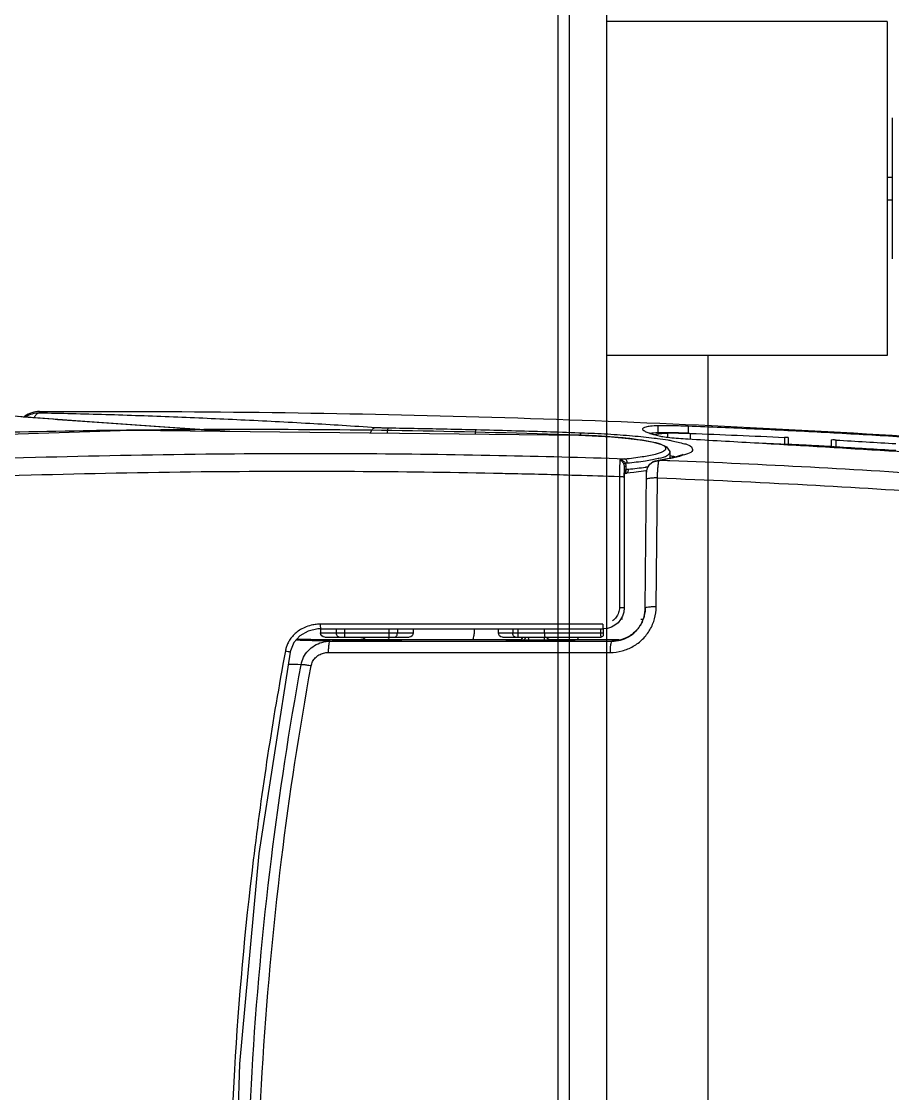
# Model space of a CAD drawing. Header units: millimetres. Extents: x 238075 to 303070, y -258150 to -205841.
# Drawn here: x 259008.1 to 259216.9, y -238559.6 to -238302.7 of the extents above; entities that cross this region are included whole.
import ezdxf

# ---------------------------------------------------------------- set-up
doc = ezdxf.new("R2010")
doc.units = ezdxf.units.MM
doc.header["$LTSCALE"] = 200
doc.layers.add('L4', color=4, linetype='Continuous')
doc.layers.add('아파트', color=253, linetype='Continuous')

msp = doc.modelspace()

# ---------------------------------------------------------------- linework, layer by layer
at = {"layer": 'L4'}
for p, q in [((259136.69, -238237.69), (259136.69, -238928.49)), ((259139.49, -238928.49), (259139.49, -238237.69)), ((259148.29, -238237.69, 0), (259148.29, -238928.49, 0)), ((259215.59, -238302.72), (259148.29, -238302.72, 0)), ((259215.59, -238302.72), (259215.59, -238382.72)), ((259216.89, -238359.62), (259216.89, -238325.82)), ((259215.59, -238340.02), (259216.89, -238340.02)), ((259215.59, -238345.42), (259216.89, -238345.42)), ((259215.59, -238382.72), (259148.29, -238382.72, 0)), ((259172.64, -238382.72), (259172.64, -238796.22)), ((259006.15, -238397.22), (259023.28, -238398.52)), ((259023.28, -238398.52), (259042.44, -238399.87)), ((258924.29, -238404.27), (259034.27, -238400.64)), ((259034.27, -238400.64), (259141.66, -238401.83)), ((259042.44, -238399.87), (259058.04, -238400.91)), ((259160.66, -238399.59), (259160.66, -238401.19)), ((259162.98, -238401.32), (259162.98, -238402.32)), ((259167.88, -238399.71), (259167.88, -238401.31)), ((259168.41, -238401.4), (259168.41, -238402.75)), ((259141.66, -238401.83), (259141.65, -238401.84)), ((259141.66, -238401.83), (259144.89, -238401.97)), ((259144.89, -238401.97), (259149.5, -238402.26)), ((259149.5, -238402.26), (259153.56, -238402.63)), ((259153.56, -238402.63), (259156.94, -238403.06)), ((259156.94, -238403.06), (259159.58, -238403.54)), ((259159.58, -238403.54), (259161.48, -238404.05)), ((259161.48, -238404.05), (259162.74, -238404.66)), ((259191, -238402.38), (259191, -238403.98)), ((259191.86, -238402.4), (259191.86, -238404)), ((259202.26, -238404.54), (259202.26, -238402.94)), ((259203.36, -238404.62), (259203.36, -238403.02)), ((259162.74, -238404.66), (259163.51, -238405.75)), ((259163.51, -238405.75), (259163.53, -238406.02)), ((259163.53, -238405.99), (259163.53, -238407.32)), ((259163.53, -238406.02), (259163.53, -238405.99)), ((259165.11, -238406.95), (259166.08, -238406.66)), ((259166.08, -238406.66), (259166.63, -238406.44)), ((259166.63, -238406.44), (259166.72, -238406.39)), ((259152.98, -238409.36), (259152.55, -238409.36)), ((259152.55, -238409.36), (259152.55, -238443.22)), ((259152.98, -238409.36), (259152.98, -238410.08)), ((259158.13, -238409.64), (259158.73, -238408.76)), ((259158.73, -238408.76), (259159.42, -238408.25)), ((259159.42, -238408.25), (259160.8, -238407.8)), ((259160.8, -238407.8), (259162.05, -238407.6)), ((259160.8, -238407.8), (259161.3, -238407.8)), ((259162.05, -238407.6), (259163.75, -238407.27)), ((259163.75, -238407.27), (259165.11, -238406.95)), ((259151.42, -238411.74), (259151.42, -238443.11)), ((259152.56, -238411.57), (259152.55, -238411.97)), ((259152.55, -238411.97), (259152.55, -238412.08)), ((259152.59, -238411.25), (259152.56, -238411.57)), ((259152.63, -238411.05), (259152.59, -238411.25)), ((259152.64, -238411.04), (259152.63, -238410.66)), ((259152.64, -238411.04), (259152.63, -238411.04)), ((259152.63, -238411.04), (259152.63, -238411.05)), ((259152.64, -238411.03), (259152.64, -238411.04)), ((259153, -238410.98), (259152.67, -238411.04)), ((259153.08, -238410.97), (259153, -238410.98)), ((259154.85, -238410.77), (259153.08, -238410.97)), ((259157.77, -238410.35), (259154.85, -238410.77)), ((259157.61, -238443.27), (259157.9, -238410.74)), ((259157.99, -238410.3), (259157.77, -238410.35)), ((259157.9, -238410.74), (259158.13, -238409.64)), ((259152.55, -238412.08), (259152.55, -238412.07)), ((259160.24, -238442.96), (259160.51, -238412.07)), ((259150.15, -238447.49), (259150.15, -238447.49)), ((259151.01, -238446.83), (259151.03, -238446.8)), ((259151.03, -238446.8), (259151.06, -238446.78)), ((259074.84, -238449.93), (259073.39, -238451.54)), ((259076.8, -238448.79), (259074.84, -238449.93)), ((259079.15, -238448.25), (259076.8, -238448.79)), ((259079.83, -238448.22), (259079.15, -238448.25)), ((259079.7, -238448.22), (259147.55, -238448.22)), ((259079.8, -238448.22), (259079.8, -238449.22)), ((259079.8, -238449.22), (259102, -238449.22)), ((259080.8, -238450.22), (259101, -238450.22)), ((259083.6, -238449.22), (259083.6, -238448.22)), ((259085.57, -238450.22), (259085.57, -238448.22)), ((259096.23, -238450.22), (259096.23, -238448.22)), ((259098.2, -238448.22), (259098.2, -238449.22)), ((259102, -238448.22), (259102, -238449.22)), ((259122.42, -238449.22), (259122.42, -238448.22)), ((259122.42, -238449.22), (259147.55, -238449.22)), ((259123.42, -238450.22), (259147.05, -238450.22)), ((259125.88, -238448.22), (259125.88, -238449.22)), ((259127.19, -238450.22), (259127.19, -238448.22)), ((259128.03, -238450.62), (259128.19, -238450.43)), ((259128.19, -238450.43), (259128.29, -238450.2)), ((259133.43, -238449.22), (259133.43, -238448.22)), ((259146.87, -238448.22), (259146.87, -238449.22)), ((259147.55, -238448.22), (259147.55, -238449.72)), ((259073.39, -238451.54), (259072.55, -238453.47)), ((259082.66, -238451), (259082.67, -238451)), ((259082.67, -238451), (259082.69, -238451)), ((259082.69, -238451), (259082.72, -238451)), ((259082.72, -238451), (259082.76, -238451)), ((259082.76, -238451), (259082.81, -238451.01)), ((259082.81, -238451.01), (259082.86, -238451.01)), ((259082.86, -238451.01), (259083, -238451.01)), ((259083, -238451.01), (259083.18, -238451.02)), ((259083.18, -238451.02), (259083.52, -238451.02)), ((259083.52, -238451.02), (259084.15, -238451.03)), ((259084.15, -238451.03), (259085.53, -238451.04)), ((259085.53, -238451.04), (259088.44, -238451.05)), ((259088.44, -238451.05), (259092.68, -238451.05)), ((259092.68, -238451.05), (259095.85, -238451.03)), ((259095.85, -238451.03), (259097.35, -238451.02)), ((259097.35, -238451.02), (259098.15, -238451.01)), ((259098.15, -238451.01), (259098.52, -238451)), ((259098.52, -238451), (259098.71, -238451)), ((259098.71, -238451), (259098.87, -238450.99)), ((259098.87, -238450.99), (259098.93, -238450.99)), ((259098.93, -238450.99), (259098.99, -238450.99)), ((259098.99, -238450.99), (259099.04, -238450.98)), ((259099.04, -238450.98), (259099.08, -238450.98)), ((259099.08, -238450.98), (259099.11, -238450.98)), ((259099.11, -238450.98), (259099.13, -238450.98)), ((259124.28, -238451.09), (259124.29, -238451.09)), ((259124.29, -238451.09), (259124.31, -238451.09)), ((259124.31, -238451.09), (259124.35, -238451.09)), ((259124.35, -238451.09), (259124.38, -238451.1)), ((259124.38, -238451.1), (259124.43, -238451.1)), ((259124.43, -238451.1), (259124.49, -238451.1)), ((259124.49, -238451.1), (259124.63, -238451.1)), ((259124.63, -238451.1), (259124.8, -238451.11)), ((259124.8, -238451.11), (259125.15, -238451.11)), ((259125.15, -238451.11), (259125.78, -238451.12)), ((259125.78, -238451.12), (259127.16, -238451.13)), ((259127.16, -238451.13), (259130.07, -238451.14)), ((259127.43, -238450.9), (259127.49, -238450.89)), ((259127.43, -238450.9), (259127.43, -238450.9)), ((259127.49, -238450.89), (259127.66, -238450.85)), ((259127.66, -238450.85), (259127.85, -238450.76)), ((259127.85, -238450.76), (259128.03, -238450.62)), ((259130.07, -238451.14), (259134.3, -238451.14)), ((259134.3, -238451.14), (259137.48, -238451.13)), ((259134.99, -238450.96), (259134.89, -238450.95)), ((259137.48, -238451.13), (259138.98, -238451.11)), ((259138.98, -238451.11), (259139.78, -238451.1)), ((259139.78, -238451.1), (259140.14, -238451.09)), ((259140.14, -238451.09), (259140.34, -238451.09)), ((259140.34, -238451.09), (259140.49, -238451.08)), ((259140.49, -238451.08), (259140.56, -238451.08)), ((259140.56, -238451.08), (259140.62, -238451.08)), ((259140.62, -238451.08), (259140.66, -238451.08)), ((259140.66, -238451.08), (259140.7, -238451.08)), ((259140.7, -238451.08), (259140.73, -238451.07)), ((259140.73, -238451.07), (259140.76, -238451.07)), ((259149.62, -238451.14), (259149.63, -238451.2)), ((259149.7, -238451.14), (259149.62, -238451.14)), ((259072.48, -238453.83), (259065.01, -238502.03)), ((259072.55, -238453.47), (259072.48, -238453.83)), ((259065.01, -238502.03), (259060.35, -238552.47)), ((259060.35, -238552.47), (259058.87, -238601.22))]:
    msp.add_line(p, q, dxfattribs=at)
for points in [[(259010.58, -238396.46), (259009.98, -238396.66), (259009.41, -238396.95), (259008.91, -238397.32)], [(259012.42, -238396.16), (259011.8, -238396.17), (259011.17, -238396.27), (259010.58, -238396.46)], [(259010.75, -238396.69), (259011.29, -238396.54), (259011.85, -238396.47), (259012.41, -238396.47)], [(259011.81, -238396.73), (259011.98, -238396.59), (259012.19, -238396.48), (259012.41, -238396.47)], [(259012.41, -238396.37), (259012.41, -238396.3), (259012.42, -238396.23), (259012.42, -238396.16)], [(259012.41, -238396.47), (259012.41, -238396.44), (259012.41, -238396.41), (259012.41, -238396.37)], [(259012.41, -238396.47), (259015, -238396.52), (259017.6, -238396.57), (259020.19, -238396.64)], [(259012.42, -238396.16), (259045.47, -238396.01), (259078.52, -238396.37), (259111.55, -238397.26)], [(259007.3, -238397.32), (259013.61, -238397.82), (259019.93, -238398.29), (259026.25, -238398.75)], [(259008.91, -238397.32), (259008.87, -238397.35), (259008.83, -238397.38), (259008.8, -238397.4)], [(259009.13, -238397.43), (259009.16, -238397.41), (259009.2, -238397.38), (259009.24, -238397.36)], [(259009.16, -238397.43), (259009.19, -238397.4), (259009.21, -238397.38), (259009.24, -238397.36)], [(259009.24, -238397.36), (259009.71, -238397.07), (259010.22, -238396.84), (259010.75, -238396.69)], [(259011.2, -238397.59), (259011.23, -238397.52), (259011.26, -238397.45), (259011.3, -238397.39)], [(259011.3, -238397.39), (259011.43, -238397.14), (259011.59, -238396.91), (259011.81, -238396.73)], [(259020.19, -238396.64), (259022.9, -238396.7), (259025.61, -238396.78), (259028.32, -238396.86)], [(259026.25, -238398.75), (259032.32, -238399.19), (259038.39, -238399.61), (259044.47, -238400.02)], [(259028.32, -238396.86), (259031.04, -238396.94), (259033.76, -238397.03), (259036.48, -238397.13)], [(259036.48, -238397.13), (259039.16, -238397.22), (259041.85, -238397.32), (259044.54, -238397.43)], [(259044.54, -238397.43), (259047.22, -238397.53), (259049.91, -238397.64), (259052.59, -238397.76)], [(259052.59, -238397.76), (259055.29, -238397.88), (259057.99, -238398), (259060.7, -238398.13)], [(259060.7, -238398.13), (259063.44, -238398.26), (259066.19, -238398.4), (259068.94, -238398.54)], [(259068.94, -238398.54), (259071.69, -238398.68), (259074.44, -238398.83), (259077.19, -238398.99)], [(259077.19, -238398.99), (259079.79, -238399.14), (259082.38, -238399.29), (259084.98, -238399.45)], [(259111.55, -238397.26), (259144.59, -238398.15), (259177.62, -238399.56), (259210.62, -238401.48)], [(259025.07, -238400.77), (259013.47, -238400.95), (259001.87, -238401.21), (258990.27, -238401.54)], [(259029.19, -238400.72), (259027.81, -238400.73), (259026.44, -238400.75), (259025.07, -238400.77)], [(259062.04, -238400.49), (259051.09, -238400.49), (259040.14, -238400.57), (259029.19, -238400.72)], [(259044.47, -238400.02), (259048.93, -238400.32), (259053.4, -238400.62), (259057.87, -238400.91)], [(259141.65, -238401.84), (259115.13, -238400.93), (259088.58, -238400.49), (259062.04, -238400.49)], [(259084.98, -238399.45), (259087.66, -238399.62), (259090.33, -238399.79), (259093.01, -238399.97)], [(259091.75, -238401.27), (259091.79, -238401.15), (259091.85, -238401.04), (259091.91, -238400.92)], [(259091.91, -238400.92), (259092.04, -238400.68), (259092.2, -238400.44), (259092.42, -238400.26)], [(259092.42, -238400.26), (259092.59, -238400.12), (259092.79, -238400), (259093.01, -238399.97)], [(259093.01, -238399.97), (259093.32, -238399.99), (259093.64, -238400.01), (259093.96, -238400.02)], [(259093.96, -238400.02), (259094.3, -238400.04), (259094.64, -238400.05), (259094.98, -238400.06)], [(259094.98, -238400.06), (259095.34, -238400.07), (259095.69, -238400.08), (259096.05, -238400.09)], [(259095.81, -238401.32), (259095.82, -238401.23), (259095.83, -238401.14), (259095.84, -238401.05)], [(259095.84, -238401.05), (259095.86, -238400.83), (259095.9, -238400.62), (259095.94, -238400.39)], [(259095.94, -238400.39), (259095.95, -238400.28), (259095.97, -238400.16), (259096.05, -238400.09)], [(259096.05, -238400.09), (259098.4, -238400.12), (259100.75, -238400.16), (259103.1, -238400.21)], [(259103.1, -238400.21), (259105.44, -238400.25), (259107.79, -238400.3), (259110.13, -238400.35)], [(259110.13, -238400.35), (259112.46, -238400.4), (259114.79, -238400.45), (259117.13, -238400.51)], [(259116.88, -238401.56), (259116.89, -238401.52), (259116.89, -238401.49), (259116.9, -238401.46)], [(259116.9, -238401.46), (259116.93, -238401.24), (259116.97, -238401.04), (259117, -238400.8)], [(259117, -238400.8), (259117.02, -238400.69), (259117.04, -238400.57), (259117.13, -238400.51)], [(259117.13, -238400.51), (259119.93, -238400.58), (259122.73, -238400.65), (259125.53, -238400.73)], [(259125.53, -238400.73), (259128.33, -238400.81), (259131.12, -238400.89), (259133.91, -238400.98)], [(259133.91, -238400.98), (259136.5, -238401.06), (259139.09, -238401.15), (259141.68, -238401.24)], [(259141.68, -238401.24), (259141.88, -238401.24), (259142.08, -238401.25), (259142.27, -238401.26)], [(259142.1, -238401.85), (259142.11, -238401.75), (259142.13, -238401.65), (259142.15, -238401.55)], [(259142.15, -238401.55), (259142.17, -238401.45), (259142.19, -238401.32), (259142.27, -238401.26)], [(259142.27, -238401.26), (259144.4, -238401.33), (259146.52, -238401.43), (259148.64, -238401.55)], [(259148.64, -238401.55), (259150.62, -238401.67), (259152.6, -238401.8), (259154.58, -238401.98)], [(259157.12, -238400.12), (259157.05, -238400.18), (259156.99, -238400.26), (259156.97, -238400.35)], [(259156.97, -238400.35), (259156.97, -238400.36), (259156.97, -238400.38), (259156.97, -238400.39)], [(259156.97, -238400.39), (259156.97, -238400.53), (259157.11, -238400.63), (259157.24, -238400.71)], [(259157.71, -238399.9), (259157.5, -238399.94), (259157.29, -238399.98), (259157.12, -238400.12)], [(259157.24, -238400.71), (259157.49, -238400.87), (259157.71, -238400.98), (259157.95, -238401.09)], [(259158.83, -238399.72), (259158.46, -238399.76), (259158.09, -238399.82), (259157.71, -238399.9)], [(259157.95, -238401.09), (259158.32, -238401.24), (259158.72, -238401.38), (259159.1, -238401.5)], [(259158.68, -238401.34), (259159.32, -238401.27), (259159.96, -238401.22), (259160.6, -238401.19)], [(259160.66, -238399.59), (259160.05, -238399.61), (259159.43, -238399.64), (259158.83, -238399.72)], [(259159.1, -238401.5), (259159.41, -238401.6), (259159.73, -238401.69), (259160.04, -238401.77)], [(259159.84, -238401.71), (259160.07, -238401.63), (259160.3, -238401.58), (259160.54, -238401.54)], [(259160.54, -238401.54), (259160.56, -238401.53), (259160.58, -238401.53), (259160.61, -238401.53)], [(259160.6, -238401.19), (259160.62, -238401.19), (259160.64, -238401.19), (259160.66, -238401.19)], [(259160.61, -238401.53), (259160.93, -238401.47), (259161.26, -238401.44), (259161.59, -238401.41)], [(259161.83, -238399.57), (259161.44, -238399.57), (259161.05, -238399.57), (259160.66, -238399.59)], [(259160.66, -238401.19), (259161.05, -238401.17), (259161.44, -238401.17), (259161.83, -238401.17)], [(259161.59, -238401.41), (259162.05, -238401.36), (259162.51, -238401.34), (259162.98, -238401.32)], [(259163.49, -238399.58), (259162.94, -238399.57), (259162.39, -238399.57), (259161.83, -238399.57)], [(259161.83, -238401.17), (259162.39, -238401.17), (259162.94, -238401.17), (259163.5, -238401.18)], [(259162.98, -238401.32), (259163.13, -238401.31), (259163.28, -238401.31), (259163.44, -238401.3)], [(259163.44, -238401.3), (259163.63, -238401.3), (259163.83, -238401.3), (259164.03, -238401.3)], [(259165.54, -238399.63), (259164.86, -238399.61), (259164.18, -238399.59), (259163.49, -238399.58)], [(259163.5, -238401.18), (259164.18, -238401.19), (259164.87, -238401.21), (259165.56, -238401.23)], [(259164.03, -238401.3), (259164.26, -238401.3), (259164.5, -238401.3), (259164.73, -238401.3)], [(259164.73, -238401.3), (259165, -238401.31), (259165.27, -238401.31), (259165.54, -238401.32)], [(259167.88, -238399.71), (259167.1, -238399.68), (259166.32, -238399.65), (259165.54, -238399.63)], [(259165.54, -238401.32), (259165.84, -238401.32), (259166.14, -238401.33), (259166.44, -238401.34)], [(259165.56, -238401.23), (259166.33, -238401.25), (259167.11, -238401.28), (259167.88, -238401.31)], [(259166.44, -238401.34), (259166.76, -238401.35), (259167.08, -238401.36), (259167.4, -238401.37)], [(259167.4, -238401.37), (259167.74, -238401.38), (259168.08, -238401.39), (259168.41, -238401.4)], [(259183.78, -238400.38), (259178.48, -238400.13), (259173.18, -238399.91), (259167.88, -238399.71)], [(259168.41, -238401.4), (259172.17, -238401.54), (259175.92, -238401.69), (259179.67, -238401.86)], [(259199.8, -238401.17), (259194.46, -238400.89), (259189.12, -238400.62), (259183.78, -238400.38)], [(259215.91, -238402.08), (259210.54, -238401.76), (259205.17, -238401.46), (259199.8, -238401.17)], [(259210.62, -238401.48), (259243.6, -238403.41), (259276.56, -238405.86), (259309.47, -238408.83)], [(259146.51, -238402.06), (259144.89, -238401.97), (259143.27, -238401.89), (259141.65, -238401.84)], [(259147.14, -238402.1), (259146.93, -238402.09), (259146.72, -238402.07), (259146.51, -238402.06)], [(259147.73, -238402.14), (259147.53, -238402.13), (259147.33, -238402.11), (259147.14, -238402.1)], [(259151.61, -238402.44), (259150.32, -238402.33), (259149.03, -238402.22), (259147.73, -238402.14)], [(259152.17, -238402.49), (259151.98, -238402.48), (259151.8, -238402.46), (259151.61, -238402.44)], [(259152.43, -238402.52), (259152.34, -238402.51), (259152.25, -238402.5), (259152.17, -238402.49)], [(259156.43, -238403), (259155.11, -238402.8), (259153.77, -238402.64), (259152.43, -238402.52)], [(259154.58, -238401.98), (259156.31, -238402.13), (259158.04, -238402.32), (259159.77, -238402.52)], [(259159.7, -238403.59), (259158.61, -238403.35), (259157.53, -238403.16), (259156.43, -238403)], [(259161.78, -238404.25), (259161.13, -238403.92), (259160.42, -238403.74), (259159.7, -238403.59)], [(259159.77, -238402.52), (259159.79, -238402.52), (259159.81, -238402.53), (259159.83, -238402.53)], [(259159.83, -238402.53), (259160.07, -238402.56), (259160.31, -238402.59), (259160.55, -238402.62)], [(259160.04, -238401.77), (259160.24, -238401.83), (259160.45, -238401.88), (259160.66, -238401.93)], [(259160.55, -238402.62), (259161.39, -238402.72), (259162.23, -238402.83), (259163.06, -238402.98)], [(259160.66, -238401.93), (259161.04, -238402.03), (259161.44, -238402.1), (259161.83, -238402.17)], [(259162.56, -238404.95), (259162.55, -238404.6), (259162.09, -238404.41), (259161.78, -238404.25)], [(259161.83, -238402.17), (259162.38, -238402.25), (259162.93, -238402.33), (259163.48, -238402.39)], [(259163.06, -238402.98), (259163.37, -238403.04), (259163.67, -238403.1), (259163.98, -238403.16)], [(259163.48, -238402.39), (259164.17, -238402.47), (259164.85, -238402.53), (259165.54, -238402.59)], [(259163.98, -238403.16), (259164.98, -238403.38), (259165.98, -238403.66), (259166.99, -238403.88)], [(259165.54, -238402.59), (259166.32, -238402.65), (259167.1, -238402.7), (259167.88, -238402.75)], [(259166.99, -238403.88), (259167.1, -238403.9), (259167.2, -238403.93), (259167.31, -238403.95)], [(259167.31, -238403.95), (259167.8, -238404.07), (259168.35, -238404.25), (259168.66, -238404.66)], [(259167.88, -238402.75), (259173.18, -238403.04), (259178.48, -238403.34), (259183.78, -238403.65)], [(259179.67, -238401.86), (259183.45, -238402.02), (259187.22, -238402.19), (259191, -238402.38)], [(259183.78, -238403.65), (259189.13, -238403.95), (259194.48, -238404.27), (259199.83, -238404.59)], [(259183.91, -238403.65), (259186.28, -238403.75), (259188.64, -238403.87), (259191, -238403.98)], [(259191.44, -238402.4), (259191.31, -238402.41), (259191.15, -238402.39), (259191, -238402.38)], [(259191, -238403.98), (259191.15, -238403.99), (259191.31, -238404.01), (259191.44, -238404)], [(259191.75, -238402.41), (259191.61, -238402.37), (259191.53, -238402.39), (259191.44, -238402.4)], [(259191.44, -238404), (259191.53, -238403.99), (259191.61, -238403.97), (259191.75, -238404.01)], [(259191.86, -238402.4), (259191.86, -238402.44), (259191.8, -238402.42), (259191.75, -238402.41)], [(259191.75, -238404.01), (259191.8, -238404.02), (259191.86, -238404.04), (259191.86, -238404)], [(259191.86, -238403.97), (259193.02, -238404.03), (259194.17, -238404.08), (259195.32, -238404.14)], [(259195.32, -238404.14), (259196.48, -238404.2), (259197.63, -238404.26), (259198.79, -238404.32)], [(259198.79, -238404.32), (259199.95, -238404.38), (259201.11, -238404.45), (259202.26, -238404.51)], [(259202.59, -238402.97), (259202.45, -238402.99), (259202.26, -238403.05), (259202.26, -238402.94)], [(259202.95, -238402.99), (259202.84, -238402.98), (259202.74, -238402.95), (259202.59, -238402.97)], [(259203.36, -238403.02), (259203.22, -238403.01), (259203.08, -238403.01), (259202.95, -238402.99)], [(259203.36, -238403.02), (259208.14, -238403.28), (259212.92, -238403.56), (259217.7, -238403.85)], [(259232.07, -238403.11), (259226.68, -238402.75), (259221.3, -238402.41), (259215.91, -238402.08)], [(259011.43, -238407.13), (259025.05, -238406.76), (259038.66, -238406.49), (259052.28, -238406.34)], [(259052.28, -238406.34), (259064.57, -238406.21), (259076.85, -238406.18), (259089.14, -238406.24)], [(259089.14, -238406.24), (259100.25, -238406.3), (259111.37, -238406.44), (259122.48, -238406.67)], [(259122.48, -238406.67), (259132.56, -238406.87), (259142.65, -238407.15), (259152.73, -238407.49)], [(259156.89, -238406.98), (259157.94, -238406.8), (259158.97, -238406.59), (259160.03, -238406.35)], [(259160.03, -238406.35), (259160.71, -238406.21), (259161.4, -238406.05), (259161.96, -238405.67)], [(259160.9, -238407.35), (259161.6, -238407.21), (259162.32, -238407.05), (259162.91, -238406.66)], [(259161.96, -238405.67), (259162.22, -238405.49), (259162.57, -238405.26), (259162.56, -238404.95)], [(259162.91, -238406.66), (259163.16, -238406.5), (259163.46, -238406.3), (259163.52, -238406.01)], [(259163.54, -238406.68), (259163.72, -238406.73), (259163.91, -238406.79), (259164.1, -238406.84)], [(259164.1, -238406.84), (259164.27, -238406.88), (259164.44, -238406.92), (259164.61, -238406.98)], [(259167.74, -238406.29), (259166.76, -238406.63), (259166.03, -238406.87), (259165.15, -238407.08)], [(259168.92, -238405.47), (259168.85, -238405.9), (259168.26, -238406.11), (259167.74, -238406.29)], [(259168.66, -238404.66), (259168.84, -238404.88), (259168.97, -238405.21), (259168.92, -238405.47)], [(259199.83, -238404.59), (259205.2, -238404.91), (259210.58, -238405.23), (259215.96, -238405.56)], [(259202.26, -238404.55), (259202.28, -238404.66), (259202.46, -238404.59), (259202.59, -238404.57)], [(259202.59, -238404.57), (259202.74, -238404.55), (259202.84, -238404.58), (259202.95, -238404.6)], [(259202.95, -238404.6), (259203.08, -238404.62), (259203.22, -238404.61), (259203.36, -238404.62)], [(259203.36, -238404.62), (259208.14, -238404.88), (259212.92, -238405.16), (259217.7, -238405.45)], [(259215.96, -238405.56), (259221.35, -238405.9), (259226.74, -238406.24), (259232.12, -238406.58)], [(258965.49, -238408.84), (258980.8, -238408.13), (258996.11, -238407.56), (259011.43, -238407.13)], [(259151.48, -238408.72), (259151.46, -238409.18), (259151.45, -238409.63), (259151.44, -238410.09)], [(259151.53, -238407.78), (259151.5, -238408.09), (259151.49, -238408.41), (259151.48, -238408.72)], [(259151.53, -238407.78), (259151.72, -238407.71), (259151.93, -238407.65), (259152.13, -238407.6)], [(259151.53, -238407.78), (259151.6, -238407.79), (259151.66, -238407.8), (259151.73, -238407.81)], [(259151.53, -238407.78), (259151.58, -238407.8), (259151.63, -238407.82), (259151.68, -238407.85)], [(259151.68, -238407.85), (259151.73, -238407.87), (259151.78, -238407.9), (259151.82, -238407.93)], [(259151.73, -238407.81), (259151.79, -238407.82), (259151.86, -238407.84), (259151.92, -238407.86)], [(259151.82, -238407.93), (259151.87, -238407.97), (259151.92, -238408), (259151.97, -238408.04)], [(259151.92, -238407.86), (259151.99, -238407.88), (259152.06, -238407.9), (259152.12, -238407.93)], [(259151.97, -238408.04), (259152.02, -238408.09), (259152.07, -238408.13), (259152.11, -238408.18)], [(259152.11, -238408.18), (259152.16, -238408.24), (259152.21, -238408.3), (259152.25, -238408.36)], [(259152.12, -238407.93), (259152.19, -238407.96), (259152.25, -238407.99), (259152.31, -238408.03)], [(259152.13, -238407.6), (259152.33, -238407.55), (259152.53, -238407.52), (259152.73, -238407.49)], [(259152.25, -238408.36), (259152.29, -238408.42), (259152.34, -238408.5), (259152.38, -238408.57)], [(259152.31, -238408.03), (259152.38, -238408.07), (259152.45, -238408.11), (259152.51, -238408.16)], [(259152.38, -238408.57), (259152.42, -238408.65), (259152.45, -238408.74), (259152.48, -238408.83)], [(259152.67, -238408.64), (259152.59, -238408.69), (259152.51, -238408.75), (259152.48, -238408.83)], [(259152.48, -238408.83), (259152.5, -238408.91), (259152.52, -238408.99), (259152.53, -238409.07)], [(259152.51, -238408.16), (259152.57, -238408.21), (259152.63, -238408.27), (259152.69, -238408.33)], [(259152.53, -238409.07), (259152.54, -238409.17), (259152.55, -238409.27), (259152.55, -238409.36)], [(259152.85, -238408.54), (259152.79, -238408.57), (259152.73, -238408.61), (259152.67, -238408.64)], [(259152.69, -238408.33), (259152.75, -238408.39), (259152.8, -238408.46), (259152.85, -238408.54)], [(259152.73, -238407.49), (259154.12, -238407.36), (259155.51, -238407.2), (259156.89, -238406.98)], [(259152.99, -238407.66), (259152.92, -238407.58), (259152.83, -238407.52), (259152.73, -238407.49)], [(259152.85, -238408.54), (259152.92, -238408.52), (259153, -238408.51), (259153.07, -238408.5)], [(259152.85, -238408.54), (259152.9, -238408.66), (259152.93, -238408.8), (259152.95, -238408.93)], [(259152.95, -238408.93), (259152.97, -238409.08), (259152.98, -238409.22), (259152.98, -238409.36)], [(259153.2, -238408.02), (259153.15, -238407.89), (259153.09, -238407.77), (259152.99, -238407.66)], [(259153.07, -238408.5), (259153.15, -238408.5), (259153.22, -238408.49), (259153.3, -238408.48)], [(259153.29, -238408.48), (259153.28, -238408.32), (259153.25, -238408.17), (259153.2, -238408.02)], [(259153.3, -238408.48), (259154.74, -238408.34), (259156.19, -238408.2), (259157.63, -238407.97)], [(259153.57, -238409.97), (259154.97, -238409.84), (259156.36, -238409.7), (259157.74, -238409.47)], [(259157.63, -238407.97), (259158.19, -238407.87), (259158.75, -238407.77), (259159.31, -238407.66)], [(259157.74, -238409.47), (259157.77, -238409.46), (259157.8, -238409.46), (259157.83, -238409.45)], [(259157.83, -238409.45), (259158, -238409.42), (259158.16, -238409.39), (259158.32, -238409.36)], [(259158.28, -238409.37), (259158.23, -238409.46), (259158.17, -238409.56), (259158.13, -238409.66)], [(259158.47, -238409.09), (259158.4, -238409.18), (259158.34, -238409.27), (259158.28, -238409.37)], [(259158.71, -238408.83), (259158.63, -238408.91), (259158.55, -238409), (259158.47, -238409.09)], [(259159.01, -238408.58), (259158.91, -238408.66), (259158.81, -238408.74), (259158.71, -238408.83)], [(259159.36, -238408.37), (259159.24, -238408.43), (259159.12, -238408.5), (259159.01, -238408.58)], [(259159.31, -238407.66), (259159.78, -238407.56), (259160.25, -238407.47), (259160.72, -238407.38)], [(259159.74, -238408.22), (259159.61, -238408.26), (259159.48, -238408.31), (259159.36, -238408.37)], [(259159.54, -238408.2), (259159.5, -238408.21), (259159.46, -238408.23), (259159.42, -238408.25)], [(259159.87, -238408.09), (259159.76, -238408.11), (259159.64, -238408.15), (259159.54, -238408.2)], [(259160.13, -238408.12), (259159.99, -238408.14), (259159.86, -238408.17), (259159.74, -238408.22)], [(259160.21, -238408.03), (259160.1, -238408.04), (259159.98, -238408.06), (259159.87, -238408.09)], [(259160.51, -238408.07), (259160.38, -238408.08), (259160.25, -238408.09), (259160.13, -238408.12)], [(259160.55, -238408.03), (259160.44, -238408.03), (259160.32, -238408.03), (259160.21, -238408.03)], [(259160.86, -238408.08), (259160.74, -238408.07), (259160.63, -238408.07), (259160.51, -238408.07)], [(259160.86, -238408.08), (259160.76, -238408.06), (259160.65, -238408.04), (259160.55, -238408.03)], [(259160.66, -238409.65), (259160.68, -238409.34), (259160.71, -238409.03), (259160.75, -238408.72)], [(259160.72, -238407.38), (259160.78, -238407.37), (259160.84, -238407.36), (259160.9, -238407.35)], [(259160.75, -238408.72), (259160.78, -238408.51), (259160.81, -238408.29), (259160.86, -238408.08)], [(259160.95, -238408), (259160.92, -238408.03), (259160.89, -238408.05), (259160.86, -238408.08)], [(259161.08, -238407.92), (259161.03, -238407.94), (259160.99, -238407.97), (259160.95, -238408)], [(259161.3, -238407.8), (259161.22, -238407.83), (259161.15, -238407.87), (259161.08, -238407.92)], [(259163.52, -238407.43), (259162.79, -238407.57), (259162.05, -238407.69), (259161.3, -238407.8)], [(259161.3, -238407.8), (259162.04, -238407.83), (259162.78, -238407.86), (259163.52, -238407.89)], [(259163.79, -238407.38), (259163.7, -238407.4), (259163.61, -238407.42), (259163.52, -238407.43)], [(259163.52, -238407.89), (259174.74, -238408.33), (259185.96, -238408.85), (259197.18, -238409.46)], [(259165.15, -238407.08), (259164.7, -238407.19), (259164.25, -238407.29), (259163.79, -238407.38)], [(259197.18, -238409.46), (259208.31, -238410.06), (259219.44, -238410.74), (259230.57, -238411.49)], [(258964.65, -238413.04), (258979.91, -238412.35), (258995.18, -238411.78), (259010.45, -238411.36)], [(259010.45, -238411.36), (259024.03, -238410.99), (259037.61, -238410.73), (259051.19, -238410.58)], [(259051.19, -238410.58), (259063.45, -238410.45), (259075.7, -238410.42), (259087.95, -238410.49)], [(259087.95, -238410.49), (259099.04, -238410.55), (259110.14, -238410.69), (259121.23, -238410.92)], [(259121.23, -238410.92), (259122.18, -238410.93), (259123.12, -238410.95), (259124.07, -238410.98)], [(259124.07, -238410.98), (259126.72, -238411.03), (259129.37, -238411.1), (259132.02, -238411.16)], [(259132.02, -238411.16), (259132.38, -238411.17), (259132.75, -238411.18), (259133.12, -238411.19)], [(259133.12, -238411.19), (259135.73, -238411.26), (259138.35, -238411.33), (259140.97, -238411.41)], [(259140.97, -238411.41), (259141, -238411.41), (259141.03, -238411.41), (259141.06, -238411.41)], [(259141.06, -238411.41), (259144.51, -238411.51), (259147.97, -238411.62), (259151.42, -238411.74)], [(259151.43, -238411.02), (259151.42, -238411.26), (259151.42, -238411.5), (259151.42, -238411.74)], [(259151.42, -238411.74), (259151.6, -238411.74), (259151.79, -238411.73), (259151.97, -238411.75)], [(259151.44, -238410.09), (259151.44, -238410.4), (259151.43, -238410.71), (259151.43, -238411.02)], [(259151.97, -238411.75), (259152.11, -238411.76), (259152.25, -238411.79), (259152.39, -238411.8)], [(259152.39, -238411.8), (259152.45, -238411.81), (259152.55, -238411.82), (259152.55, -238411.87)], [(259152.55, -238411.56), (259152.55, -238411.49), (259152.56, -238411.41), (259152.56, -238411.33)], [(259152.55, -238411.81), (259152.55, -238411.73), (259152.55, -238411.64), (259152.55, -238411.56)], [(259152.55, -238412.07), (259152.55, -238411.98), (259152.55, -238411.9), (259152.55, -238411.81)], [(259152.56, -238411.33), (259152.56, -238411.26), (259152.57, -238411.18), (259152.57, -238411.11)], [(259152.57, -238411.11), (259152.58, -238411.04), (259152.58, -238410.96), (259152.59, -238410.89)], [(259152.59, -238410.89), (259152.6, -238410.81), (259152.61, -238410.74), (259152.63, -238410.66)], [(259152.63, -238410.66), (259152.64, -238410.6), (259152.66, -238410.53), (259152.68, -238410.47)], [(259152.67, -238411.04), (259152.7, -238411.03), (259152.73, -238411.02), (259152.76, -238411)], [(259152.68, -238410.47), (259152.7, -238410.42), (259152.72, -238410.37), (259152.74, -238410.32)], [(259152.74, -238410.32), (259152.78, -238410.25), (259152.83, -238410.19), (259152.89, -238410.13)], [(259152.76, -238411), (259152.88, -238410.93), (259152.94, -238410.78), (259152.97, -238410.64)], [(259152.89, -238410.13), (259152.92, -238410.11), (259152.95, -238410.09), (259152.98, -238410.08)], [(259152.97, -238410.64), (259153.02, -238410.46), (259153.01, -238410.26), (259152.98, -238410.08)], [(259152.98, -238410.08), (259153.07, -238410.05), (259153.17, -238410.03), (259153.27, -238410.01)], [(259153.08, -238410.96), (259153.15, -238410.95), (259153.23, -238410.92), (259153.29, -238410.88)], [(259153.27, -238410.01), (259153.37, -238410), (259153.47, -238409.98), (259153.57, -238409.97)], [(259153.29, -238410.88), (259153.4, -238410.79), (259153.47, -238410.65), (259153.51, -238410.51)], [(259153.51, -238410.51), (259153.57, -238410.34), (259153.58, -238410.15), (259153.57, -238409.97)], [(259157.93, -238410.34), (259157.91, -238410.47), (259157.9, -238410.61), (259157.9, -238410.74)], [(259158.01, -238409.98), (259157.98, -238410.1), (259157.95, -238410.22), (259157.93, -238410.34)], [(259158.13, -238409.66), (259158.08, -238409.76), (259158.04, -238409.87), (259158.01, -238409.98)], [(259160.51, -238412.07), (259160.53, -238411.64), (259160.55, -238411.22), (259160.57, -238410.79)], [(259160.57, -238410.79), (259160.6, -238410.41), (259160.62, -238410.03), (259160.66, -238409.65)], [(259158.08, -238412.31), (259157.99, -238412.34), (259157.88, -238412.37), (259157.88, -238412.45)], [(259158.63, -238412.19), (259158.46, -238412.21), (259158.3, -238412.24), (259158.08, -238412.31)], [(259159.48, -238412.11), (259159.19, -238412.13), (259158.9, -238412.15), (259158.63, -238412.19)], [(259160.51, -238412.07), (259160.17, -238412.08), (259159.83, -238412.08), (259159.48, -238412.11)], [(259160.51, -238412.07), (259172.48, -238412.53), (259184.44, -238413.09), (259196.39, -238413.73)], [(259196.39, -238413.73), (259207.55, -238414.34), (259218.7, -238415.02), (259229.84, -238415.77)], [(259152.55, -238443.22), (259152.55, -238445.98), (259150.31, -238448.22), (259147.55, -238448.22)], [(259151.22, -238444.35), (259151.09, -238444.75), (259150.9, -238445.13), (259150.65, -238445.46)], [(259151.42, -238443.11), (259151.42, -238443.53), (259151.35, -238443.95), (259151.22, -238444.35)], [(259151.42, -238443.11), (259151.6, -238443.11), (259151.8, -238443.11), (259151.97, -238443.12)], [(259151.97, -238443.12), (259152.1, -238443.13), (259152.21, -238443.15), (259152.39, -238443.16)], [(259152.39, -238443.16), (259152.46, -238443.17), (259152.55, -238443.17), (259152.55, -238443.22)], [(259156.52, -238447.25), (259156.87, -238446.65), (259157.14, -238446), (259157.33, -238445.33)], [(259157.39, -238445.04), (259157.35, -238445.21), (259157.3, -238445.39), (259157.24, -238445.57)], [(259157.33, -238445.33), (259157.51, -238444.66), (259157.61, -238443.96), (259157.61, -238443.27)], [(259157.52, -238444.38), (259157.49, -238444.6), (259157.44, -238444.82), (259157.39, -238445.04)], [(259157.61, -238443.33), (259157.61, -238443.68), (259157.57, -238444.03), (259157.52, -238444.38)], [(259157.81, -238443.15), (259157.72, -238443.17), (259157.62, -238443.19), (259157.61, -238443.27)], [(259157.62, -238443.22), (259157.61, -238443.26), (259157.61, -238443.3), (259157.61, -238443.33)], [(259158.37, -238443.05), (259158.19, -238443.08), (259158.04, -238443.11), (259157.81, -238443.15)], [(259159.21, -238442.99), (259158.92, -238443), (259158.63, -238443.02), (259158.37, -238443.05)], [(259160.24, -238442.96), (259159.9, -238442.96), (259159.56, -238442.97), (259159.21, -238442.99)], [(259159.84, -238445.8), (259160.1, -238444.87), (259160.23, -238443.92), (259160.24, -238442.96)], [(259076.34, -238447.74), (259075.88, -238447.92), (259075.43, -238448.14), (259075.01, -238448.39)], [(259077.91, -238447.29), (259077.37, -238447.39), (259076.85, -238447.54), (259076.34, -238447.74)], [(259079.02, -238447.14), (259078.65, -238447.16), (259078.27, -238447.21), (259077.91, -238447.29)], [(259079.7, -238447.11), (259079.47, -238447.11), (259079.25, -238447.12), (259079.02, -238447.14)], [(259079.84, -238447.11), (259079.79, -238447.11), (259079.75, -238447.11), (259079.7, -238447.11)], [(259079.7, -238447.11), (259079.7, -238447.3), (259079.7, -238447.48), (259079.71, -238447.66)], [(259079.71, -238447.66), (259079.73, -238447.8), (259079.75, -238447.93), (259079.76, -238448.07)], [(259102.66, -238447.11), (259095.05, -238447.11), (259087.44, -238447.11), (259079.84, -238447.11)], [(259114.73, -238447.11), (259110.7, -238447.11), (259106.68, -238447.11), (259102.66, -238447.11)], [(259115.13, -238447.11), (259114.99, -238447.11), (259114.86, -238447.11), (259114.73, -238447.11)], [(259125.23, -238447.11), (259121.86, -238447.11), (259118.49, -238447.11), (259115.13, -238447.11)], [(259147.42, -238447.11), (259140.02, -238447.11), (259132.62, -238447.11), (259125.23, -238447.11)], [(259147.42, -238447.11), (259147.41, -238447.3), (259147.41, -238447.49), (259147.43, -238447.66)], [(259147.43, -238447.66), (259147.44, -238447.78), (259147.46, -238447.89), (259147.48, -238448.07)], [(259150.65, -238445.46), (259150.41, -238445.8), (259150.11, -238446.1), (259149.77, -238446.35)], [(259151.75, -238445.86), (259151.87, -238445.86), (259152, -238445.86), (259152.13, -238445.86)], [(259155.64, -238448.46), (259155.82, -238448.26), (259155.99, -238448.04), (259156.15, -238447.82)], [(259156.13, -238447.81), (259156.03, -238447.95), (259155.92, -238448.09), (259155.81, -238448.22)], [(259156.63, -238447.01), (259156.48, -238447.28), (259156.31, -238447.55), (259156.13, -238447.81)], [(259156.15, -238447.82), (259156.28, -238447.63), (259156.4, -238447.44), (259156.52, -238447.25)], [(259156.55, -238445.88), (259156.74, -238445.88), (259156.92, -238445.88), (259157.11, -238445.88)], [(259156.67, -238446.93), (259156.66, -238446.96), (259156.64, -238446.98), (259156.63, -238447.01)], [(259157.24, -238445.57), (259157.1, -238446.04), (259156.9, -238446.5), (259156.67, -238446.93)], [(259158.73, -238448.44), (259159.22, -238447.61), (259159.59, -238446.72), (259159.84, -238445.8)], [(259073.04, -238450.05), (259072.8, -238450.33), (259072.58, -238450.63), (259072.38, -238450.95)], [(259073.91, -238449.18), (259073.6, -238449.45), (259073.31, -238449.73), (259073.04, -238450.05)], [(259075.01, -238448.39), (259074.62, -238448.62), (259074.26, -238448.89), (259073.91, -238449.18)], [(259079.76, -238448.07), (259079.77, -238448.13), (259079.78, -238448.22), (259079.84, -238448.22)], [(259080.8, -238450.22), (259080.25, -238450.22), (259079.8, -238449.78), (259079.8, -238449.22)], [(259083.68, -238449.72), (259083.62, -238449.56), (259083.6, -238449.39), (259083.6, -238449.22)], [(259083.92, -238450.09), (259083.81, -238449.99), (259083.73, -238449.86), (259083.68, -238449.72)], [(259084.25, -238450.22), (259084.14, -238450.22), (259084.02, -238450.17), (259083.92, -238450.09)], [(259090.44, -238450.41), (259090.15, -238450.63), (259089.79, -238450.79), (259089.42, -238450.8)], [(259090.62, -238450.26), (259090.57, -238450.31), (259090.51, -238450.36), (259090.44, -238450.41)], [(259096.12, -238450.42), (259096.1, -238450.58), (259096.07, -238450.8), (259095.93, -238450.81)], [(259096.15, -238450.22), (259096.14, -238450.29), (259096.13, -238450.35), (259096.12, -238450.42)], [(259097.54, -238450.22), (259097.66, -238450.22), (259097.78, -238450.17), (259097.87, -238450.09)], [(259097.87, -238450.09), (259097.99, -238449.99), (259098.06, -238449.86), (259098.11, -238449.72)], [(259098.11, -238449.72), (259098.17, -238449.56), (259098.2, -238449.39), (259098.2, -238449.22)], [(259102, -238449.22), (259102, -238449.78), (259101.55, -238450.22), (259101, -238450.22)], [(259116.4, -238450.41), (259116.37, -238450.59), (259116.35, -238450.79), (259116.2, -238450.81)], [(259116.57, -238449.33), (259116.53, -238449.67), (259116.46, -238449.97), (259116.4, -238450.41)], [(259116.66, -238448.22), (259116.64, -238448.59), (259116.61, -238448.98), (259116.57, -238449.33)], [(259123.42, -238450.22), (259122.87, -238450.22), (259122.42, -238449.78), (259122.42, -238449.22)], [(259125.97, -238449.72), (259125.91, -238449.56), (259125.88, -238449.39), (259125.88, -238449.22)], [(259126.21, -238450.09), (259126.09, -238449.99), (259126.02, -238449.86), (259125.97, -238449.72)], [(259126.54, -238450.22), (259126.42, -238450.22), (259126.3, -238450.17), (259126.21, -238450.09)], [(259127.85, -238450.77), (259128, -238450.68), (259128.13, -238450.55), (259128.21, -238450.4)], [(259128.21, -238450.4), (259128.23, -238450.37), (259128.25, -238450.33), (259128.27, -238450.3)], [(259128.62, -238450.76), (259128.73, -238450.68), (259128.81, -238450.58), (259128.88, -238450.47)], [(259128.88, -238450.46), (259128.92, -238450.39), (259128.95, -238450.31), (259128.98, -238450.23)], [(259128.88, -238450.47), (259128.88, -238450.46), (259128.88, -238450.46), (259128.88, -238450.46)], [(259129.66, -238450.48), (259129.65, -238450.39), (259129.64, -238450.31), (259129.63, -238450.22)], [(259129.74, -238450.84), (259129.69, -238450.71), (259129.67, -238450.6), (259129.66, -238450.48)], [(259133.42, -238450.83), (259133.42, -238450.68), (259133.44, -238450.58), (259133.45, -238450.47)], [(259133.43, -238449.22), (259133.43, -238449.39), (259133.44, -238449.57), (259133.46, -238449.72)], [(259133.45, -238450.47), (259133.46, -238450.39), (259133.46, -238450.31), (259133.46, -238450.22)], [(259133.46, -238449.72), (259133.47, -238449.84), (259133.49, -238449.94), (259133.52, -238450.09)], [(259133.52, -238450.09), (259133.54, -238450.15), (259133.56, -238450.22), (259133.61, -238450.22)], [(259134.13, -238450.46), (259134.09, -238450.39), (259134.06, -238450.31), (259134.03, -238450.23)], [(259134.49, -238450.82), (259134.34, -238450.74), (259134.21, -238450.61), (259134.13, -238450.46)], [(259141.52, -238450.41), (259141.5, -238450.56), (259141.46, -238450.79), (259141.32, -238450.8)], [(259141.55, -238450.22), (259141.54, -238450.29), (259141.53, -238450.35), (259141.52, -238450.41)], [(259146.87, -238449.22), (259146.87, -238449.29), (259146.88, -238449.36), (259146.88, -238449.43)], [(259146.88, -238449.43), (259146.88, -238449.5), (259146.88, -238449.57), (259146.89, -238449.64)], [(259146.89, -238449.64), (259146.9, -238449.71), (259146.9, -238449.78), (259146.91, -238449.85)], [(259146.91, -238449.85), (259146.92, -238449.91), (259146.94, -238449.97), (259146.95, -238450.04)], [(259146.95, -238450.04), (259146.95, -238450.08), (259146.96, -238450.13), (259146.98, -238450.17)], [(259146.98, -238450.17), (259146.99, -238450.2), (259147.02, -238450.22), (259147.05, -238450.22)], [(259147.55, -238449.72), (259147.55, -238450), (259147.32, -238450.22), (259147.05, -238450.22)], [(259147.48, -238448.07), (259147.48, -238448.14), (259147.49, -238448.22), (259147.55, -238448.22)], [(259153.23, -238450.29), (259152.68, -238450.57), (259152.11, -238450.78), (259151.52, -238450.92)], [(259151.69, -238450.93), (259152.36, -238450.75), (259153.01, -238450.48), (259153.61, -238450.14)], [(259154.38, -238449.59), (259154.02, -238449.85), (259153.63, -238450.09), (259153.23, -238450.29)], [(259153.61, -238450.14), (259154.21, -238449.79), (259154.76, -238449.37), (259155.25, -238448.88)], [(259154.66, -238449.37), (259154.57, -238449.44), (259154.47, -238449.52), (259154.38, -238449.59)], [(259154.82, -238449.23), (259154.77, -238449.28), (259154.71, -238449.33), (259154.66, -238449.37)], [(259155.62, -238448.44), (259155.37, -238448.73), (259155.11, -238448.99), (259154.82, -238449.23)], [(259155.25, -238448.88), (259155.39, -238448.75), (259155.52, -238448.61), (259155.64, -238448.46)], [(259155.81, -238448.22), (259155.75, -238448.3), (259155.69, -238448.37), (259155.62, -238448.44)], [(259156.99, -238450.69), (259157.67, -238450.02), (259158.25, -238449.26), (259158.73, -238448.44)], [(259071.56, -238452.71), (259071.47, -238452.98), (259071.41, -238453.26), (259071.35, -238453.54)], [(259071.89, -238451.84), (259071.76, -238452.13), (259071.65, -238452.42), (259071.56, -238452.71)], [(259072.38, -238450.95), (259072.19, -238451.23), (259072.03, -238451.53), (259071.89, -238451.84)], [(259075.93, -238451.03), (259075.25, -238451.01), (259074.58, -238450.99), (259073.9, -238450.97)], [(259074.12, -238450.73), (259076.34, -238450.74), (259078.57, -238450.75), (259080.8, -238450.76)], [(259080.77, -238451.16), (259079.16, -238451.12), (259077.54, -238451.07), (259075.93, -238451.03)], [(259076.81, -238453.49), (259077.25, -238453.01), (259077.75, -238452.6), (259078.31, -238452.26)], [(259078.31, -238452.26), (259078.87, -238451.92), (259079.48, -238451.65), (259080.11, -238451.47)], [(259080.11, -238451.47), (259080.76, -238451.29), (259081.43, -238451.2), (259082.1, -238451.2)], [(259081.18, -238451.17), (259081.04, -238451.17), (259080.91, -238451.17), (259080.77, -238451.16)], [(259080.8, -238450.76), (259080.93, -238450.76), (259081.07, -238450.76), (259081.2, -238450.76)], [(259082.1, -238451.2), (259081.79, -238451.19), (259081.49, -238451.18), (259081.18, -238451.17)], [(259081.2, -238450.76), (259081.69, -238450.77), (259082.17, -238450.77), (259082.66, -238450.77)], [(259081.69, -238453.89), (259081.7, -238453.54), (259081.71, -238453.2), (259081.74, -238452.84)], [(259081.74, -238452.84), (259081.76, -238452.55), (259081.79, -238452.25), (259081.83, -238451.98)], [(259081.83, -238451.98), (259081.86, -238451.8), (259081.89, -238451.63), (259081.95, -238451.41)], [(259081.95, -238451.41), (259081.98, -238451.31), (259082.02, -238451.2), (259082.1, -238451.2)], [(259082.1, -238451.2), (259093.62, -238451.2), (259105.14, -238451.2), (259116.66, -238451.2)], [(259083.01, -238450.97), (259082.88, -238450.94), (259082.6, -238450.85), (259082.6, -238450.99)], [(259082.6, -238450.99), (259082.6, -238451.1), (259082.82, -238451.04), (259082.93, -238451.01)], [(259082.66, -238450.77), (259082.74, -238450.77), (259082.82, -238450.77), (259082.9, -238450.77)], [(259082.9, -238450.77), (259082.97, -238450.77), (259083.03, -238450.77), (259083.1, -238450.77)], [(259082.93, -238451.01), (259083.29, -238450.93), (259083.66, -238450.99), (259084.04, -238451.03)], [(259084.22, -238450.95), (259083.82, -238451), (259083.41, -238451.06), (259083.01, -238450.97)], [(259083.1, -238450.77), (259083.48, -238450.77), (259083.87, -238450.78), (259084.25, -238450.78)], [(259084.04, -238451.03), (259084.64, -238451.09), (259085.24, -238451.06), (259085.84, -238451.04)], [(259086.1, -238450.93), (259085.47, -238450.91), (259084.84, -238450.86), (259084.22, -238450.95)], [(259084.25, -238450.78), (259084.69, -238450.78), (259085.13, -238450.78), (259085.57, -238450.78)], [(259085.57, -238450.78), (259085.6, -238450.78), (259085.64, -238450.78), (259085.68, -238450.78)], [(259085.68, -238450.78), (259086.93, -238450.79), (259088.18, -238450.79), (259089.42, -238450.8)], [(259085.84, -238451.04), (259086.61, -238451.03), (259087.38, -238451.05), (259088.15, -238451.05)], [(259088.46, -238450.91), (259087.67, -238450.92), (259086.88, -238450.95), (259086.1, -238450.93)], [(259088.15, -238451.05), (259089.02, -238451.06), (259089.88, -238451.05), (259090.74, -238451.05)], [(259091.06, -238450.91), (259090.19, -238450.91), (259089.32, -238450.9), (259088.46, -238450.91)], [(259089.42, -238450.8), (259090.11, -238450.8), (259090.79, -238450.81), (259091.47, -238450.81)], [(259090.74, -238451.05), (259091.61, -238451.05), (259092.47, -238451.06), (259093.34, -238451.05)], [(259093.65, -238450.91), (259092.78, -238450.9), (259091.92, -238450.91), (259091.06, -238450.91)], [(259091.47, -238450.81), (259092.2, -238450.81), (259092.93, -238450.81), (259093.65, -238450.81)], [(259093.34, -238451.05), (259094.13, -238451.04), (259094.92, -238451.02), (259095.7, -238451.03)], [(259093.65, -238450.81), (259094.41, -238450.81), (259095.17, -238450.81), (259095.93, -238450.81)], [(259095.96, -238450.92), (259095.19, -238450.94), (259094.42, -238450.92), (259093.65, -238450.91)], [(259095.7, -238451.03), (259096.32, -238451.04), (259096.95, -238451.07), (259097.58, -238451.02)], [(259095.93, -238450.81), (259095.99, -238450.81), (259096.05, -238450.81), (259096.11, -238450.81)], [(259097.54, -238450.91), (259097.01, -238450.86), (259096.48, -238450.9), (259095.96, -238450.92)], [(259096.11, -238450.81), (259096.15, -238450.81), (259096.19, -238450.81), (259096.23, -238450.81)], [(259096.23, -238450.81), (259096.67, -238450.81), (259097.11, -238450.81), (259097.54, -238450.81)], [(259097.54, -238450.81), (259097.83, -238450.81), (259098.11, -238450.81), (259098.4, -238450.81)], [(259097.76, -238450.93), (259097.69, -238450.92), (259097.61, -238450.91), (259097.54, -238450.91)], [(259097.58, -238451.02), (259097.98, -238450.98), (259098.39, -238450.9), (259098.79, -238450.99)], [(259098.87, -238450.95), (259098.51, -238451.03), (259098.13, -238450.98), (259097.76, -238450.93)], [(259098.4, -238450.81), (259098.5, -238450.81), (259098.6, -238450.81), (259098.7, -238450.81)], [(259098.7, -238450.81), (259098.77, -238450.81), (259098.83, -238450.81), (259098.9, -238450.81)], [(259098.79, -238450.99), (259098.82, -238451), (259098.85, -238451.01), (259098.88, -238451.02)], [(259099.2, -238450.97), (259099.2, -238450.86), (259098.97, -238450.93), (259098.87, -238450.95)], [(259098.88, -238451.02), (259098.98, -238451.04), (259099.2, -238451.08), (259099.2, -238450.97)], [(259098.9, -238450.81), (259098.98, -238450.81), (259099.05, -238450.81), (259099.13, -238450.81)], [(259099.13, -238450.81), (259099.62, -238450.81), (259100.11, -238450.81), (259100.59, -238450.81)], [(259100.59, -238450.81), (259100.73, -238450.81), (259100.86, -238450.81), (259101, -238450.81)], [(259101, -238450.81), (259101.56, -238450.81), (259102.13, -238450.81), (259102.69, -238450.81)], [(259102.69, -238450.81), (259104.94, -238450.81), (259107.19, -238450.81), (259109.45, -238450.81)], [(259109.45, -238450.81), (259111.7, -238450.81), (259113.95, -238450.81), (259116.2, -238450.81)], [(259116.2, -238450.81), (259118.61, -238450.81), (259121.02, -238450.81), (259123.42, -238450.81)], [(259116.66, -238451.2), (259119.2, -238451.2), (259121.74, -238451.2), (259124.28, -238451.2)], [(259123.42, -238450.81), (259123.71, -238450.81), (259124, -238450.8), (259124.28, -238450.8)], [(259124.64, -238451.06), (259124.45, -238451.02), (259124.23, -238450.94), (259124.22, -238451.08)], [(259124.22, -238451.08), (259124.22, -238451.19), (259124.45, -238451.13), (259124.55, -238451.1)], [(259124.28, -238450.8), (259124.38, -238450.8), (259124.47, -238450.8), (259124.57, -238450.8)], [(259124.28, -238451.2), (259129.77, -238451.2), (259135.26, -238451.2), (259140.76, -238451.2)], [(259124.55, -238451.1), (259124.91, -238451.02), (259125.29, -238451.09), (259125.66, -238451.12)], [(259124.57, -238450.8), (259124.62, -238450.8), (259124.66, -238450.8), (259124.71, -238450.8)], [(259125.85, -238451.04), (259125.49, -238451.09), (259125.19, -238451.19), (259124.64, -238451.06)], [(259124.71, -238450.8), (259124.81, -238450.8), (259124.91, -238450.8), (259125.01, -238450.8)], [(259125.01, -238450.8), (259125.17, -238450.8), (259125.33, -238450.8), (259125.49, -238450.8)], [(259125.49, -238450.8), (259125.84, -238450.8), (259126.19, -238450.8), (259126.54, -238450.8)], [(259125.66, -238451.12), (259126.27, -238451.18), (259126.87, -238451.15), (259127.47, -238451.14)], [(259127.72, -238451.02), (259127.07, -238451), (259126.4, -238450.96), (259125.85, -238451.04)], [(259126.54, -238450.8), (259126.68, -238450.8), (259126.82, -238450.8), (259126.96, -238450.8)], [(259126.96, -238450.8), (259127.04, -238450.8), (259127.12, -238450.8), (259127.19, -238450.8)], [(259127.19, -238450.8), (259127.24, -238450.8), (259127.28, -238450.8), (259127.32, -238450.8)], [(259127.32, -238450.8), (259127.36, -238450.8), (259127.4, -238450.8), (259127.43, -238450.8)], [(259127.35, -238450.9), (259127.32, -238450.9), (259127.41, -238450.89), (259127.44, -238450.89)], [(259127.35, -238450.9), (259127.51, -238450.9), (259127.67, -238450.86), (259127.81, -238450.79)], [(259127.43, -238450.91), (259127.41, -238450.91), (259127.38, -238450.91), (259127.35, -238450.9)], [(259127.43, -238450.8), (259127.54, -238450.8), (259127.65, -238450.8), (259127.75, -238450.8)], [(259127.68, -238450.94), (259127.6, -238450.93), (259127.52, -238450.92), (259127.43, -238450.91)], [(259127.47, -238451.14), (259128.23, -238451.12), (259129.01, -238451.14), (259129.78, -238451.14)], [(259127.93, -238450.96), (259127.85, -238450.95), (259127.77, -238450.94), (259127.68, -238450.94)], [(259130.08, -238451.01), (259129.3, -238451.02), (259128.54, -238451.04), (259127.72, -238451.02)], [(259127.81, -238450.79), (259127.83, -238450.78), (259127.84, -238450.78), (259127.85, -238450.77)], [(259128.02, -238450.97), (259127.99, -238450.97), (259127.96, -238450.96), (259127.93, -238450.96)], [(259128.02, -238450.97), (259128.19, -238450.97), (259128.37, -238450.92), (259128.51, -238450.83)], [(259128.12, -238450.97), (259128.09, -238450.97), (259128.05, -238450.97), (259128.02, -238450.97)], [(259128.32, -238450.98), (259128.26, -238450.97), (259128.19, -238450.97), (259128.12, -238450.97)], [(259128.59, -238450.98), (259128.5, -238450.98), (259128.41, -238450.98), (259128.32, -238450.98)], [(259128.51, -238450.83), (259128.55, -238450.81), (259128.59, -238450.79), (259128.62, -238450.76)], [(259128.86, -238450.98), (259128.77, -238450.98), (259128.68, -238450.98), (259128.59, -238450.98)], [(259129.14, -238450.98), (259129.05, -238450.98), (259128.96, -238450.98), (259128.86, -238450.98)], [(259129.4, -238450.98), (259129.31, -238450.98), (259129.23, -238450.98), (259129.14, -238450.98)], [(259129.64, -238450.98), (259129.56, -238450.98), (259129.48, -238450.98), (259129.4, -238450.98)], [(259129.86, -238450.98), (259129.79, -238450.98), (259129.72, -238450.98), (259129.64, -238450.98)], [(259129.86, -238450.98), (259129.8, -238450.98), (259129.77, -238450.91), (259129.74, -238450.84)], [(259129.78, -238451.14), (259130.64, -238451.15), (259131.5, -238451.15), (259132.36, -238451.15)], [(259131.59, -238450.97), (259131.01, -238450.97), (259130.44, -238450.98), (259129.86, -238450.98)], [(259132.68, -238451), (259131.81, -238451), (259130.94, -238451), (259130.08, -238451.01)], [(259133.39, -238450.97), (259132.79, -238450.97), (259132.19, -238450.97), (259131.59, -238450.97)], [(259132.36, -238451.15), (259133.23, -238451.14), (259134.1, -238451.15), (259134.97, -238451.14)], [(259135.27, -238451), (259134.41, -238450.99), (259133.55, -238451), (259132.68, -238451)], [(259133.39, -238450.97), (259133.43, -238450.97), (259133.43, -238450.9), (259133.42, -238450.83)], [(259133.83, -238450.97), (259133.68, -238450.97), (259133.53, -238450.97), (259133.39, -238450.97)], [(259134.22, -238450.97), (259134.09, -238450.97), (259133.96, -238450.97), (259133.83, -238450.97)], [(259134.52, -238450.97), (259134.41, -238450.97), (259134.32, -238450.97), (259134.22, -238450.97)], [(259134.47, -238450.8), (259134.61, -238450.8), (259134.75, -238450.8), (259134.89, -238450.8)], [(259134.89, -238450.95), (259134.75, -238450.94), (259134.62, -238450.89), (259134.49, -238450.82)], [(259134.74, -238450.96), (259134.68, -238450.97), (259134.6, -238450.97), (259134.52, -238450.97)], [(259134.88, -238450.96), (259134.8, -238450.96), (259134.78, -238450.96), (259134.74, -238450.96)], [(259134.87, -238450.94), (259134.88, -238450.94), (259134.89, -238450.95), (259134.89, -238450.95)], [(259134.99, -238450.96), (259135.03, -238450.96), (259134.94, -238450.96), (259134.88, -238450.96)], [(259134.89, -238450.8), (259134.93, -238450.8), (259134.96, -238450.8), (259134.99, -238450.8)], [(259134.89, -238450.95), (259134.93, -238450.95), (259134.96, -238450.95), (259134.99, -238450.96)], [(259134.97, -238451.14), (259135.75, -238451.13), (259136.54, -238451.11), (259137.33, -238451.13)], [(259134.99, -238450.8), (259135.68, -238450.8), (259136.36, -238450.8), (259137.04, -238450.8)], [(259137.58, -238451.01), (259136.81, -238451.02), (259136.04, -238451.01), (259135.27, -238451)], [(259137.04, -238450.8), (259137.31, -238450.8), (259137.58, -238450.8), (259137.85, -238450.8)], [(259137.33, -238451.13), (259137.95, -238451.14), (259138.57, -238451.17), (259139.2, -238451.11)], [(259139.39, -238451.02), (259138.78, -238450.97), (259138.18, -238451), (259137.58, -238451.01)], [(259137.85, -238450.8), (259137.93, -238450.8), (259138.01, -238450.8), (259138.09, -238450.8)], [(259138.09, -238450.8), (259138.23, -238450.8), (259138.37, -238450.8), (259138.51, -238450.8)], [(259138.51, -238450.8), (259138.72, -238450.8), (259138.93, -238450.8), (259139.15, -238450.8)], [(259139.15, -238450.8), (259139.44, -238450.8), (259139.74, -238450.8), (259140.04, -238450.8)], [(259139.2, -238451.11), (259139.61, -238451.07), (259140.02, -238451), (259140.41, -238451.09)], [(259140.49, -238451.04), (259140.13, -238451.13), (259139.76, -238451.06), (259139.39, -238451.02)], [(259140.04, -238450.8), (259140.2, -238450.8), (259140.36, -238450.8), (259140.52, -238450.8)], [(259140.41, -238451.09), (259140.44, -238451.09), (259140.47, -238451.1), (259140.5, -238451.11)], [(259140.82, -238451.06), (259140.83, -238450.95), (259140.6, -238451.02), (259140.49, -238451.04)], [(259140.5, -238451.11), (259140.61, -238451.13), (259140.82, -238451.17), (259140.82, -238451.06)], [(259140.52, -238450.8), (259140.6, -238450.8), (259140.68, -238450.8), (259140.76, -238450.8)], [(259140.76, -238450.8), (259140.94, -238450.8), (259141.13, -238450.8), (259141.32, -238450.8)], [(259140.76, -238451.2), (259143.71, -238451.2), (259146.67, -238451.2), (259149.63, -238451.2)], [(259141.32, -238450.8), (259141.38, -238450.8), (259141.44, -238450.8), (259141.5, -238450.8)], [(259141.5, -238450.8), (259141.54, -238450.8), (259141.58, -238450.8), (259141.62, -238450.8)], [(259141.62, -238450.8), (259142.99, -238450.8), (259144.37, -238450.8), (259145.74, -238450.8)], [(259145.74, -238450.8), (259146.17, -238450.81), (259146.61, -238450.81), (259147.04, -238450.81)], [(259147.04, -238450.81), (259147.98, -238450.81), (259148.92, -238450.81), (259149.86, -238450.82)], [(259149.24, -238453.89), (259149.25, -238453.54), (259149.26, -238453.2), (259149.28, -238452.84)], [(259149.28, -238452.84), (259149.3, -238452.55), (259149.33, -238452.25), (259149.37, -238451.98)], [(259149.37, -238451.98), (259149.4, -238451.8), (259149.43, -238451.63), (259149.49, -238451.41)], [(259149.49, -238451.41), (259149.51, -238451.31), (259149.54, -238451.2), (259149.62, -238451.2)], [(259151.52, -238450.92), (259150.9, -238451.07), (259150.26, -238451.14), (259149.62, -238451.14)], [(259149.63, -238451.2), (259150.32, -238451.2), (259151.02, -238451.11), (259151.69, -238450.93)], [(259149.86, -238450.82), (259150.5, -238450.82), (259151.14, -238450.82), (259151.78, -238450.83)], [(259152.09, -238453.51), (259153.01, -238453.26), (259153.9, -238452.89), (259154.73, -238452.42)], [(259154.73, -238452.42), (259155.55, -238451.94), (259156.32, -238451.36), (259156.99, -238450.69)], [(259071.35, -238453.54), (259068.26, -238470.16), (259065.69, -238486.88), (259063.65, -238503.66)], [(259071.35, -238453.54), (259071.57, -238453.57), (259071.73, -238453.65), (259071.99, -238453.67)], [(259071.99, -238453.67), (259072.19, -238453.68), (259072.45, -238453.66), (259072.47, -238453.83)], [(259075.13, -238456.82), (259075.25, -238456.21), (259075.45, -238455.61), (259075.73, -238455.05)], [(259075.73, -238455.05), (259076.02, -238454.48), (259076.38, -238453.95), (259076.81, -238453.49)], [(259077.88, -238456.08), (259078.05, -238455.76), (259078.27, -238455.46), (259078.52, -238455.19)], [(259078.52, -238455.19), (259078.78, -238454.92), (259079.08, -238454.68), (259079.41, -238454.49)], [(259079.41, -238454.49), (259079.75, -238454.29), (259080.12, -238454.14), (259080.49, -238454.04)], [(259080.49, -238454.04), (259080.89, -238453.94), (259081.29, -238453.89), (259081.69, -238453.89)], [(259081.69, -238453.89), (259093.22, -238453.89), (259104.74, -238453.89), (259116.26, -238453.89)], [(259116.26, -238453.89), (259127.25, -238453.89), (259138.25, -238453.89), (259149.24, -238453.89)], [(259149.24, -238453.89), (259150.2, -238453.89), (259151.16, -238453.76), (259152.09, -238453.51)], [(259068.01, -238503.31), (259069.93, -238487.75), (259072.3, -238472.24), (259075.13, -238456.82)], [(259070.44, -238503.5), (259072.35, -238487.97), (259074.72, -238472.49), (259077.53, -238457.1)], [(259075.13, -238456.82), (259074.1, -238456.8), (259073.06, -238456.77), (259072.02, -238456.74)], [(259075.65, -238456.84), (259075.48, -238456.83), (259075.31, -238456.81), (259075.13, -238456.83)], [(259076.49, -238456.94), (259076.21, -238456.9), (259075.93, -238456.87), (259075.65, -238456.84)], [(259077.53, -238457.1), (259077.19, -238457.04), (259076.84, -238456.99), (259076.49, -238456.94)], [(259077.53, -238457.1), (259077.6, -238456.75), (259077.72, -238456.4), (259077.88, -238456.08)], [(259063.65, -238503.66), (259061.62, -238520.31), (259060.11, -238537.02), (259059.13, -238553.76)], [(259063.37, -238554.37), (259064.37, -238537.31), (259065.92, -238520.27), (259068.01, -238503.31)], [(259065.81, -238554.46), (259066.81, -238537.43), (259068.35, -238520.43), (259070.44, -238503.5)], [(259059.13, -238553.76), (259058.2, -238569.56), (259057.73, -238585.4), (259057.73, -238601.22)], [(259061.99, -238601.22), (259061.99, -238585.6), (259062.45, -238569.97), (259063.37, -238554.37)], [(259064.45, -238601.22), (259064.45, -238585.63), (259064.9, -238570.03), (259065.81, -238554.46)]]:
    msp.add_open_spline(points, degree=3, dxfattribs=at)
at = {"layer": '아파트'}
msp.add_circle((263075.37, -230841.08, 54985.43), 25000, dxfattribs=at)

doc.saveas('drawing.dxf')
